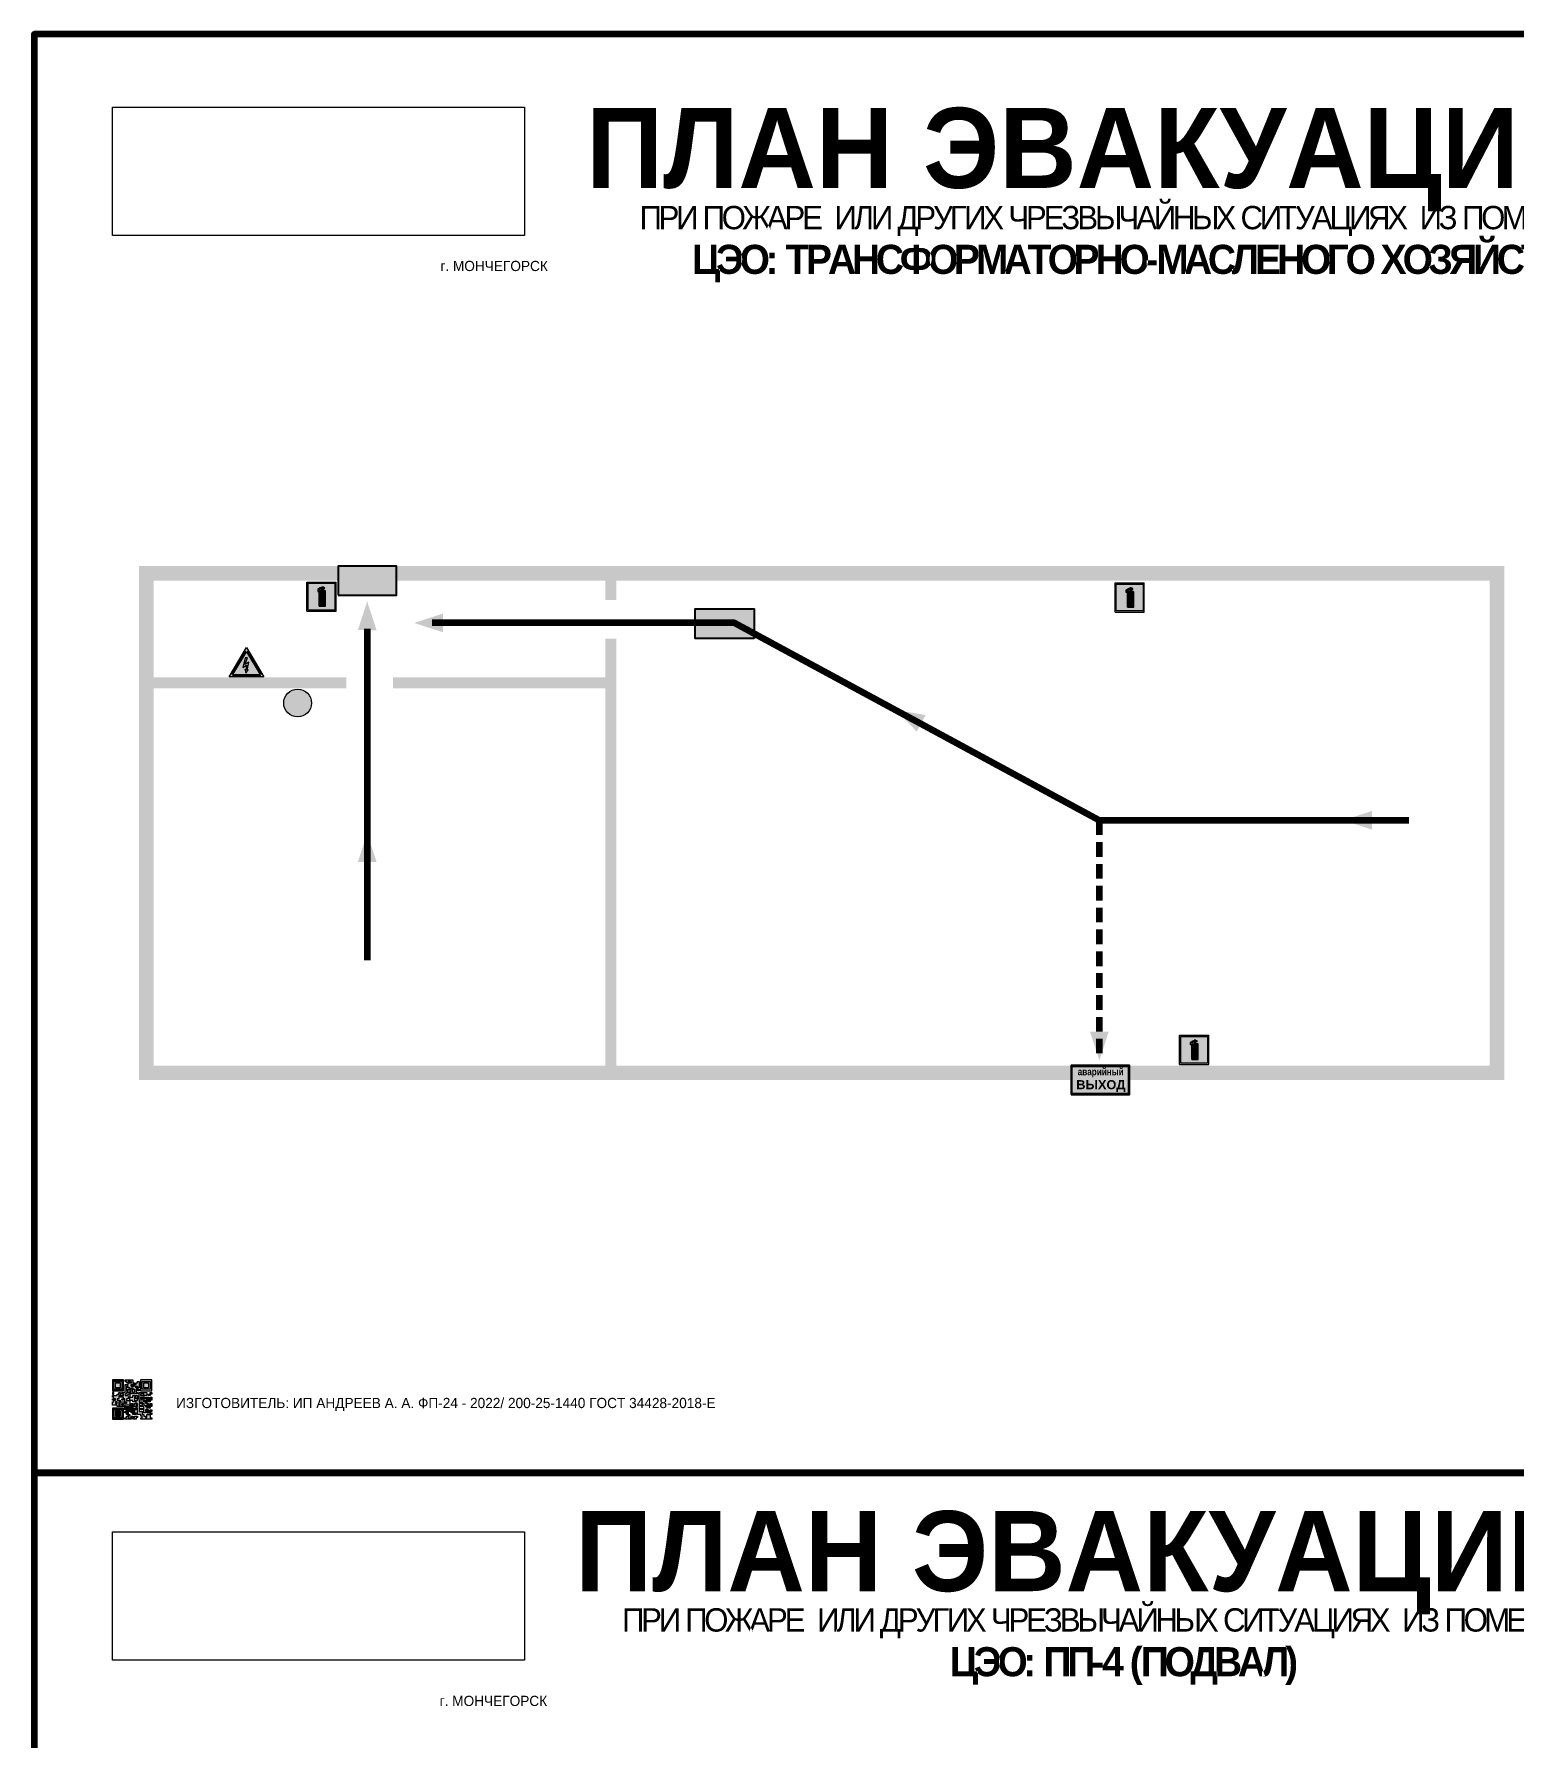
# Model space of a CAD drawing. Header units: millimetres. Extents: x 13114 to 67229, y 22859 to 38520.
# Drawn here: x 17267 to 17673.1, y 25785.5 to 26253.3 of the extents above; entities that cross this region are included whole.
import ezdxf

# ---------------------------------------------------------------- set-up
doc = ezdxf.new("R2010")
doc.units = ezdxf.units.MM
doc.linetypes.add('{ Wide Dash }', pattern=[12, 4, -2, 4, -2])
doc.layers.add('План_Штампы', color=7, linetype='Continuous')
doc.styles.add('обычный', font='arial.ttf')
picture_1 = doc.add_image_def('image1.jpg', size_in_pixel=(337, 105))

# ---------------------------------------------------------------- blocks, each defined once
blk = doc.blocks.new('QR')
at = {"lineweight": 0}
h = blk.add_hatch(color=256, dxfattribs=at)
h.dxf.hatch_style = 1
h.paths.add_polyline_path([(9241.16, 2687.38), (9242.01, 2687.38), (9242.01, 2687.83), (9241.59, 2687.83), (9241.59, 2688.68), (9239.45, 2688.68), (9239.45, 2688.25), (9239.86, 2688.25), (9239.86, 2687.83), (9240.29, 2687.83), (9240.29, 2688.25), (9241.16, 2688.25), (9241.16, 2687.83), (9240.29, 2687.83), (9240.29, 2687.38), (9239.45, 2687.38), (9239.45, 2685.22), (9238.57, 2685.22), (9238.57, 2684.8), (9239.02, 2684.8), (9239.02, 2684.37), (9238.13, 2684.37), (9238.13, 2683.92), (9239.02, 2683.92), (9239.02, 2683.5), (9239.44, 2683.5), (9239.44, 2682.64), (9239.87, 2682.64), (9239.87, 2682.18), (9239.44, 2682.18), (9239.44, 2682.64), (9238.13, 2682.64), (9238.13, 2681.76), (9237.71, 2681.76), (9237.71, 2682.64), (9238.13, 2682.64), (9238.13, 2683.07), (9237.27, 2683.07), (9237.27, 2683.51), (9237.71, 2683.51), (9237.71, 2684.37), (9238.13, 2684.37), (9238.13, 2685.22), (9237.71, 2685.22), (9237.71, 2684.8), (9237.28, 2684.8), (9237.28, 2684.38), (9235.98, 2684.38), (9235.98, 2683.92), (9236.4, 2683.92), (9236.4, 2683.49), (9236.84, 2683.49), (9236.84, 2683.07), (9236.4, 2683.07), (9236.4, 2682.64), (9235.98, 2682.64), (9235.98, 2681.76), (9237.29, 2681.76), (9237.29, 2681.33), (9239.43, 2681.33), (9239.43, 2681.76), (9240.74, 2681.76), (9240.74, 2683.05), (9239.87, 2683.05), (9239.87, 2683.5), (9240.29, 2683.5), (9240.29, 2683.91), (9240.74, 2683.91), (9240.74, 2684.81), (9240.29, 2684.81), (9240.29, 2684.79), (9240.29, 2684.37), (9239.45, 2684.37), (9239.45, 2684.8), (9239.87, 2684.8), (9239.87, 2685.21), (9240.74, 2685.21), (9240.74, 2686.1), (9240.29, 2686.1), (9240.29, 2685.64), (9239.86, 2685.64), (9239.86, 2686.95), (9240.29, 2686.95), (9240.29, 2686.52), (9240.74, 2686.52), (9240.74, 2686.1), (9241.16, 2686.1), (9241.16, 2686.53), (9241.59, 2686.53), (9241.59, 2686.1), (9242.02, 2686.1), (9242.02, 2685.21), (9241.59, 2685.21), (9241.59, 2686.1), (9241.16, 2686.1), (9241.16, 2685.21), (9240.74, 2685.21), (9240.74, 2684.81), (9242.89, 2684.81), (9242.89, 2685.22), (9242.47, 2685.22), (9242.47, 2686.11), (9242.89, 2686.11), (9242.89, 2686.52), (9242.46, 2686.52), (9242.46, 2686.95), (9242.89, 2686.95), (9242.89, 2686.52), (9243.32, 2686.52), (9243.32, 2688.26), (9242.9, 2688.26), (9242.9, 2687.83), (9242.47, 2687.83), (9242.47, 2687.38), (9242.01, 2687.38), (9242.01, 2686.94), (9241.16, 2686.94)])
h.paths.add_polyline_path([(9239.02, 2682.18), (9239.02, 2681.76), (9238.54, 2681.76), (9238.54, 2682.18)], flags=16)
h.paths.add_polyline_path([(9237.27, 2682.65), (9237.27, 2682.19), (9236.83, 2682.19), (9236.83, 2682.65)], flags=16)
h = blk.add_hatch(color=256, dxfattribs=at)
h.dxf.hatch_style = 1
h.paths.add_polyline_path([(9238.15, 2687.83), (9236.83, 2687.83), (9236.83, 2686.52), (9238.15, 2686.52)], flags=0)
h.paths.add_polyline_path([(9239.01, 2685.65), (9239.01, 2688.68), (9235.98, 2688.68), (9235.98, 2685.65)])
h.paths.add_polyline_path([(9236.41, 2686.1), (9236.41, 2688.26), (9238.56, 2688.26), (9238.56, 2686.1)], flags=16)
h.paths.add_polyline_path([(9236.83, 2686.52), (9236.83, 2687.83), (9238.15, 2687.83), (9238.15, 2686.52)], flags=0)
h = blk.add_hatch(color=256, dxfattribs=at)
h.dxf.hatch_style = 1
h.paths.add_polyline_path([(9243.32, 2686.11), (9242.89, 2686.11), (9242.89, 2685.64), (9243.32, 2685.64)])
h.paths.add_polyline_path([(9239.02, 2683.07), (9239.02, 2683.5), (9238.56, 2683.5), (9238.56, 2683.07)])
h.paths.add_polyline_path([(9236.4, 2684.8), (9236.4, 2685.22), (9235.98, 2685.22), (9235.98, 2684.8)])
h.paths.add_polyline_path([(9236.4, 2683.07), (9236.4, 2683.49), (9235.98, 2683.49), (9235.98, 2683.07)])
h = blk.add_hatch(color=256, dxfattribs=at)
h.dxf.hatch_style = 1
h.paths.add_polyline_path([(9238.15, 2686.52), (9238.15, 2687.83), (9236.83, 2687.83), (9236.83, 2686.52)])
h.paths.add_polyline_path([(9245.91, 2686.52), (9245.91, 2687.83), (9244.59, 2687.83), (9244.59, 2686.52)], flags=0)
h.paths.add_polyline_path([(9246.77, 2685.65), (9246.77, 2688.68), (9243.74, 2688.68), (9243.74, 2685.65)])
h.paths.add_polyline_path([(9244.17, 2686.1), (9244.17, 2688.26), (9246.32, 2688.26), (9246.32, 2686.1)], flags=16)
h.paths.add_polyline_path([(9244.59, 2686.52), (9244.59, 2687.83), (9245.91, 2687.83), (9245.91, 2686.52)], flags=0)
h = blk.add_hatch(color=256, dxfattribs=at)
h.dxf.hatch_style = 1
h.paths.add_polyline_path([(9240.75, 2681.76), (9240.75, 2681.35), (9241.17, 2681.35), (9241.17, 2681.76)])
h.paths.add_polyline_path([(9241.6, 2682.18), (9241.17, 2682.18), (9241.17, 2681.76), (9241.6, 2681.76)])
h.paths.add_polyline_path([(9242.47, 2681.34), (9242.47, 2682.19), (9242.02, 2682.19), (9242.02, 2681.76), (9241.6, 2681.76), (9241.6, 2681.34)])
h.paths.add_polyline_path([(9239.87, 2678.3), (9239.44, 2678.3), (9239.44, 2677.89), (9241.17, 2677.89), (9241.17, 2678.3), (9240.28, 2678.3), (9240.28, 2678.73), (9239.87, 2678.73)])
h.paths.add_polyline_path([(9240.75, 2678.73), (9240.75, 2679.19), (9240.28, 2679.19), (9240.28, 2678.73)])
h.paths.add_polyline_path([(9241.6, 2678.73), (9241.17, 2678.73), (9241.17, 2678.3), (9241.6, 2678.3)])
h.paths.add_polyline_path([(9242.02, 2678.3), (9241.6, 2678.3), (9241.6, 2677.89), (9242.48, 2677.89), (9242.48, 2678.31), (9242.9, 2678.31), (9242.9, 2678.73), (9242.02, 2678.73)])
h.paths.add_polyline_path([(9246.36, 2684.37), (9246.36, 2684.79), (9245.93, 2684.79), (9245.93, 2684.37)])
h.paths.add_polyline_path([(9246.78, 2685.2), (9246.36, 2685.2), (9246.36, 2684.79), (9246.78, 2684.79)])
h.paths.add_polyline_path([(9245.91, 2687.83), (9244.59, 2687.83), (9244.59, 2686.52), (9245.91, 2686.52)])
h = blk.add_hatch(color=256, dxfattribs=at)
h.dxf.hatch_style = 1
h.paths.add_polyline_path([(9243.32, 2682.64), (9243.32, 2683.07), (9244.62, 2683.07), (9244.62, 2684.37), (9243.74, 2684.37), (9243.74, 2684.8), (9244.62, 2684.8), (9244.62, 2684.37), (9245.48, 2684.37), (9245.48, 2685.22), (9243.32, 2685.22), (9243.32, 2683.5), (9242.89, 2683.5), (9242.89, 2683.06), (9242.01, 2683.06), (9242.01, 2683.91), (9242.47, 2683.91), (9242.47, 2683.5), (9242.89, 2683.5), (9242.89, 2684.38), (9241.59, 2684.38), (9241.59, 2683.91), (9240.74, 2683.91), (9240.74, 2683.05), (9241.59, 2683.05), (9241.59, 2682.64), (9242.47, 2682.64), (9242.47, 2682.19), (9242.91, 2682.19), (9242.91, 2681.34), (9242.48, 2681.34), (9242.48, 2680.91), (9242.91, 2680.91), (9242.91, 2679.17), (9243.75, 2679.17), (9243.75, 2678.73), (9244.2, 2678.73), (9244.2, 2678.3), (9243.75, 2678.3), (9243.75, 2677.88), (9246.78, 2677.88), (9246.78, 2678.3), (9246.35, 2678.3), (9246.35, 2679.19), (9245.48, 2679.19), (9245.48, 2678.31), (9245.05, 2678.31), (9245.05, 2678.73), (9244.62, 2678.73), (9244.62, 2679.19), (9244.2, 2679.19), (9244.2, 2679.61), (9245.05, 2679.61), (9245.05, 2680.46), (9245.48, 2680.46), (9245.48, 2681.34), (9245.04, 2681.34), (9245.04, 2681.76), (9244.63, 2681.76), (9244.63, 2682.19), (9244.21, 2682.19), (9244.21, 2681.76), (9243.32, 2681.76), (9243.32, 2682.19), (9244.21, 2682.19), (9244.21, 2682.64)])
h.paths.add_polyline_path([(9243.75, 2683.49), (9243.75, 2683.92), (9244.21, 2683.92), (9244.21, 2683.49)], flags=16)
h.paths.add_polyline_path([(9243.32, 2681.34), (9244.63, 2681.34), (9244.63, 2680.04), (9243.32, 2680.04)], flags=16)
h.paths.add_polyline_path([(9243.76, 2680.89), (9244.18, 2680.89), (9244.18, 2680.48), (9243.76, 2680.48)], flags=0)
h = blk.add_hatch(color=256, dxfattribs=at)
h.dxf.hatch_style = 1
h.paths.add_polyline_path([(9235.98, 2680.9), (9235.98, 2677.86), (9239.02, 2677.86), (9239.02, 2680.9)])
h.paths.add_polyline_path([(9238.57, 2680.48), (9238.57, 2678.32), (9236.41, 2678.32), (9236.41, 2680.48)], flags=16)
h.paths.add_polyline_path([(9238.15, 2680.05), (9238.15, 2678.74), (9236.83, 2678.74), (9236.83, 2680.05)], flags=0)
h = blk.add_hatch(color=256, dxfattribs=at)
h.dxf.hatch_style = 1
h.paths.add_polyline_path([(9242.02, 2680.46), (9242.48, 2680.46), (9242.48, 2680.91), (9241.58, 2680.91), (9241.58, 2681.35), (9241.17, 2681.35), (9241.17, 2680.91), (9240.75, 2680.91), (9240.75, 2681.33), (9239.43, 2681.33), (9239.43, 2680.46), (9239.86, 2680.46), (9239.86, 2680.92), (9240.3, 2680.92), (9240.3, 2680.46), (9239.86, 2680.46), (9239.86, 2680.04), (9239.44, 2680.04), (9239.44, 2679.62), (9239.86, 2679.62), (9239.86, 2679.19), (9240.29, 2679.19), (9240.29, 2680.03), (9241.18, 2680.03), (9241.18, 2680.47), (9241.6, 2680.47), (9241.6, 2680.03), (9241.18, 2680.03), (9241.18, 2679.61), (9241.6, 2679.61), (9241.6, 2679.19), (9242.47, 2679.19), (9242.47, 2679.6), (9242.02, 2679.6)])
h = blk.add_hatch(color=256, dxfattribs=at)
h.dxf.hatch_style = 1
h.paths.add_polyline_path([(9244.18, 2680.48), (9244.18, 2680.89), (9243.76, 2680.89), (9243.76, 2680.48)])
h = blk.add_hatch(color=256, dxfattribs=at)
h.dxf.hatch_style = 1
h.paths.add_polyline_path([(9246.36, 2683.07), (9246.78, 2683.07), (9246.78, 2683.92), (9246.36, 2683.92), (9246.36, 2683.49), (9245.92, 2683.49), (9245.92, 2683.92), (9245.06, 2683.92), (9245.06, 2683.49), (9245.48, 2683.49), (9245.48, 2683.07), (9244.62, 2683.07), (9244.62, 2682.65), (9245.05, 2682.65), (9245.05, 2682.18), (9245.48, 2682.18), (9245.48, 2682.65), (9246.36, 2682.65)])
h.paths.add_polyline_path([(9246.78, 2682.18), (9246.36, 2682.18), (9246.36, 2681.75), (9245.92, 2681.75), (9245.92, 2682.18), (9245.48, 2682.18), (9245.48, 2681.34), (9245.48, 2681.34), (9245.94, 2681.34), (9245.94, 2680.91), (9246.36, 2680.91), (9246.36, 2681.34), (9246.78, 2681.34)])
h = blk.add_hatch(color=256, dxfattribs=at)
h.dxf.hatch_style = 1
h.paths.add_polyline_path([(9245.93, 2680.04), (9245.93, 2680.46), (9245.48, 2680.46), (9245.48, 2679.62), (9246.35, 2679.62), (9246.35, 2680.04)])
h.paths.add_polyline_path([(9246.78, 2680.04), (9246.78, 2680.46), (9246.35, 2680.46), (9246.35, 2680.04)])
h.paths.add_polyline_path([(9246.78, 2679.18), (9246.78, 2679.62), (9246.35, 2679.62), (9246.35, 2679.18)])
h = blk.add_hatch(color=256, dxfattribs=at)
h.dxf.hatch_style = 1
h.paths.add_polyline_path([(9238.15, 2680.05), (9236.83, 2680.05), (9236.83, 2678.74), (9238.15, 2678.74)])
for points in [[(9237.71, 2685.22), (9238.13, 2685.22), (9238.13, 2684.37), (9237.71, 2684.37), (9237.71, 2683.51), (9237.27, 2683.51), (9237.27, 2683.07), (9238.13, 2683.07), (9238.13, 2682.64), (9237.71, 2682.64), (9237.71, 2681.76), (9238.13, 2681.76), (9238.13, 2682.64), (9239.44, 2682.64), (9239.44, 2683.5), (9239.02, 2683.5), (9239.02, 2683.07), (9238.56, 2683.07), (9238.56, 2683.5), (9239.02, 2683.5), (9239.02, 2683.92), (9238.13, 2683.92), (9238.13, 2684.37), (9239.02, 2684.37), (9239.02, 2684.8), (9238.57, 2684.8), (9238.57, 2685.22), (9239.45, 2685.22), (9239.45, 2687.38), (9240.29, 2687.38), (9240.29, 2687.83), (9239.86, 2687.83), (9239.86, 2688.25), (9239.45, 2688.25), (9239.45, 2688.68), (9241.59, 2688.68), (9241.59, 2687.83), (9242.01, 2687.83), (9242.01, 2687.38), (9242.47, 2687.38), (9242.47, 2687.83), (9242.9, 2687.83), (9242.9, 2688.26), (9243.32, 2688.26), (9243.32, 2686.52), (9242.89, 2686.52), (9242.89, 2686.11), (9243.32, 2686.11), (9243.32, 2685.64), (9242.89, 2685.64), (9242.89, 2686.11), (9242.47, 2686.11), (9242.47, 2685.22), (9242.89, 2685.22), (9242.89, 2684.81), (9240.74, 2684.81), (9240.74, 2683.91), (9241.59, 2683.91), (9241.59, 2684.38), (9242.89, 2684.38), (9242.89, 2683.5), (9242.47, 2683.5), (9242.47, 2683.91), (9242.01, 2683.91), (9242.01, 2683.06), (9242.89, 2683.06), (9242.89, 2683.5), (9243.32, 2683.5), (9243.32, 2685.22), (9245.48, 2685.22), (9245.48, 2684.37), (9244.62, 2684.37), (9244.62, 2683.07), (9245.48, 2683.07), (9245.48, 2683.49), (9245.06, 2683.49), (9245.06, 2683.92), (9245.92, 2683.92), (9245.92, 2683.49), (9246.36, 2683.49), (9246.36, 2683.92), (9246.78, 2683.92), (9246.78, 2683.07), (9246.36, 2683.07), (9246.36, 2682.65), (9245.48, 2682.65), (9245.48, 2682.18), (9245.92, 2682.18), (9245.92, 2681.75), (9246.36, 2681.75), (9246.36, 2682.18), (9246.78, 2682.18), (9246.78, 2681.34), (9246.36, 2681.34), (9246.36, 2680.91), (9245.94, 2680.91), (9245.94, 2681.34), (9245.48, 2681.34), (9245.48, 2680.46), (9245.93, 2680.46), (9245.93, 2680.04), (9246.35, 2680.04), (9246.35, 2680.46), (9246.78, 2680.46), (9246.78, 2680.04), (9246.78, 2680.04), (9246.35, 2680.04), (9246.35, 2679.62), (9246.78, 2679.62), (9246.78, 2679.18), (9246.35, 2679.18), (9246.35, 2678.3), (9246.78, 2678.3), (9246.78, 2677.88), (9243.75, 2677.88), (9243.75, 2678.3), (9244.2, 2678.3), (9244.2, 2678.73), (9243.75, 2678.73), (9243.75, 2679.17), (9242.91, 2679.17), (9242.91, 2680.91), (9242.48, 2680.91), (9242.48, 2680.46), (9242.02, 2680.46), (9242.02, 2679.6), (9242.47, 2679.6), (9242.47, 2679.19), (9241.6, 2679.19), (9241.6, 2679.61), (9241.18, 2679.61), (9241.18, 2680.03), (9240.29, 2680.03), (9240.29, 2679.19), (9240.75, 2679.19), (9240.75, 2678.73), (9240.28, 2678.73), (9240.28, 2678.3), (9241.17, 2678.3), (9241.17, 2678.73), (9241.6, 2678.73), (9241.6, 2678.3), (9242.02, 2678.3), (9242.02, 2678.73), (9242.9, 2678.73), (9242.9, 2678.31), (9242.48, 2678.31), (9242.48, 2677.89), (9241.6, 2677.89), (9241.6, 2678.3), (9241.17, 2678.3), (9241.17, 2677.89), (9239.44, 2677.89), (9239.44, 2678.3), (9239.87, 2678.3), (9239.87, 2678.73), (9240.28, 2678.73), (9240.28, 2679.19), (9240.29, 2679.19), (9239.86, 2679.19), (9239.86, 2679.62), (9239.44, 2679.62), (9239.44, 2680.04), (9239.86, 2680.04), (9239.86, 2680.46), (9239.43, 2680.46), (9239.43, 2681.33), (9237.29, 2681.33), (9237.29, 2681.76), (9235.98, 2681.76), (9235.98, 2682.64), (9236.4, 2682.64), (9236.4, 2683.07), (9235.98, 2683.07), (9235.98, 2683.49), (9236.4, 2683.49), (9236.4, 2683.92), (9235.98, 2683.92), (9235.98, 2684.38), (9237.28, 2684.38), (9237.28, 2684.8), (9237.71, 2684.8), (9237.71, 2685.22), (9237.92, 2685.22)], [(9240.74, 2685.21), (9239.87, 2685.21), (9239.87, 2684.8), (9239.45, 2684.8), (9239.45, 2684.37), (9240.29, 2684.37), (9240.29, 2684.79), (9240.29, 2684.81), (9240.74, 2684.81), (9240.74, 2685.21), (9239.87, 2685.21)], [(9240.74, 2686.1), (9240.74, 2686.52), (9240.29, 2686.52), (9240.29, 2686.95), (9239.86, 2686.95), (9239.86, 2685.64), (9240.29, 2685.64), (9240.29, 2686.1), (9240.74, 2686.1), (9240.74, 2686.52)], [(9240.74, 2683.05), (9240.74, 2681.76), (9239.43, 2681.76), (9239.43, 2681.33), (9240.75, 2681.33), (9240.75, 2681.35), (9240.75, 2680.91), (9241.17, 2680.91), (9241.17, 2681.35), (9241.58, 2681.35), (9241.58, 2680.91), (9242.48, 2680.91), (9242.48, 2681.34), (9242.91, 2681.34), (9242.91, 2682.19), (9242.47, 2682.19), (9242.47, 2682.64), (9241.59, 2682.64), (9241.59, 2683.05), (9240.74, 2683.05)], [(9239.86, 2680.46), (9239.86, 2680.92), (9240.3, 2680.92), (9240.3, 2680.46), (9239.86, 2680.46)], [(9240.74, 2683.91), (9240.29, 2683.91), (9240.29, 2683.5), (9239.87, 2683.5), (9239.87, 2683.05), (9240.74, 2683.05), (9240.74, 2683.91)], [(9241.6, 2681.76), (9242.02, 2681.76), (9242.02, 2682.19), (9242.47, 2682.19), (9242.47, 2681.34), (9241.6, 2681.34), (9241.6, 2681.76)], [(9244.62, 2683.07), (9243.32, 2683.07), (9243.32, 2682.64), (9244.21, 2682.64), (9244.21, 2682.19), (9243.32, 2682.19), (9243.32, 2681.76), (9244.21, 2681.76), (9244.21, 2682.19), (9244.63, 2682.19), (9244.63, 2681.76), (9245.04, 2681.76), (9245.04, 2681.34), (9245.48, 2681.34)], [(9244.62, 2684.37), (9244.62, 2684.8), (9243.74, 2684.8), (9243.74, 2684.37), (9244.62, 2684.37)], [(9245.48, 2680.46), (9245.05, 2680.46), (9245.05, 2679.61), (9244.2, 2679.61), (9244.2, 2679.19), (9244.62, 2679.19), (9244.62, 2678.73), (9245.05, 2678.73), (9245.05, 2678.31), (9245.48, 2678.31), (9245.48, 2679.19), (9246.35, 2679.19), (9246.35, 2679.07)], [(9245.48, 2682.18), (9245.05, 2682.18), (9245.05, 2682.65), (9244.62, 2682.65), (9244.62, 2683.07)], [(9245.48, 2682.18), (9245.48, 2681.34)], [(9246.35, 2679.62), (9245.48, 2679.62), (9245.48, 2680.46)], [(9245.48, 2680.46), (9245.48, 2679.62), (9246.35, 2679.62), (9246.35, 2680.04), (9245.93, 2680.04), (9245.93, 2680.46), (9245.48, 2680.46), (9245.48, 2679.62)], [(9246.35, 2679.62), (9246.35, 2679.18)]]:
    blk.add_lwpolyline(points, dxfattribs=at)
for points in [[(9235.98, 2685.65), (9239.01, 2685.65), (9239.01, 2688.68), (9235.98, 2688.68)], [(9235.98, 2684.8), (9236.4, 2684.8), (9236.4, 2685.22), (9235.98, 2685.22)], [(9236.41, 2688.26), (9238.56, 2688.26), (9238.56, 2686.1), (9236.41, 2686.1)], [(9236.83, 2687.83), (9238.15, 2687.83), (9238.15, 2686.52), (9236.83, 2686.52)], [(9240.29, 2687.83), (9241.16, 2687.83), (9241.16, 2688.25), (9240.29, 2688.25)], [(9240.29, 2688.25), (9241.16, 2688.25), (9241.16, 2687.83), (9240.29, 2687.83)], [(9241.16, 2686.1), (9240.74, 2686.1), (9240.74, 2685.21), (9241.16, 2685.21)], [(9242.01, 2687.38), (9241.16, 2687.38), (9241.16, 2686.94), (9242.01, 2686.94)], [(9241.16, 2687.38), (9242.01, 2687.38), (9242.01, 2686.94), (9241.16, 2686.94)], [(9241.16, 2686.53), (9241.59, 2686.53), (9241.59, 2686.1), (9241.16, 2686.1)], [(9241.59, 2686.1), (9242.02, 2686.1), (9242.02, 2685.21), (9241.59, 2685.21)], [(9242.89, 2686.52), (9242.46, 2686.52), (9242.46, 2686.95), (9242.89, 2686.95)], [(9243.74, 2685.65), (9246.77, 2685.65), (9246.77, 2688.68), (9243.74, 2688.68)], [(9244.17, 2688.26), (9246.32, 2688.26), (9246.32, 2686.1), (9244.17, 2686.1)], [(9244.59, 2687.83), (9245.91, 2687.83), (9245.91, 2686.52), (9244.59, 2686.52)], [(9246.36, 2685.2), (9246.78, 2685.2), (9246.78, 2684.79), (9246.36, 2684.79)], [(9235.98, 2677.86), (9239.02, 2677.86), (9239.02, 2680.9), (9235.98, 2680.9)], [(9236.4, 2683.07), (9236.84, 2683.07), (9236.84, 2683.49), (9236.4, 2683.49)], [(9236.41, 2680.48), (9238.57, 2680.48), (9238.57, 2678.32), (9236.41, 2678.32)], [(9236.83, 2682.19), (9237.27, 2682.19), (9237.27, 2682.65), (9236.83, 2682.65)], [(9238.54, 2682.18), (9239.02, 2682.18), (9239.02, 2681.76), (9238.54, 2681.76)], [(9239.44, 2682.64), (9239.87, 2682.64), (9239.87, 2682.18), (9239.44, 2682.18)], [(9240.75, 2681.76), (9241.17, 2681.76), (9241.17, 2681.35), (9240.75, 2681.35)], [(9241.17, 2682.18), (9241.6, 2682.18), (9241.6, 2681.76), (9241.17, 2681.76)], [(9241.18, 2680.03), (9241.6, 2680.03), (9241.6, 2680.47), (9241.18, 2680.47)], [(9243.32, 2680.04), (9244.63, 2680.04), (9244.63, 2681.34), (9243.32, 2681.34)], [(9243.75, 2683.92), (9244.21, 2683.92), (9244.21, 2683.49), (9243.75, 2683.49)], [(9243.76, 2680.89), (9244.18, 2680.89), (9244.18, 2680.48), (9243.76, 2680.48)], [(9245.93, 2684.79), (9246.36, 2684.79), (9246.36, 2684.37), (9245.93, 2684.37)], [(9236.83, 2680.05), (9238.15, 2680.05), (9238.15, 2678.74), (9236.83, 2678.74)]]:
    blk.add_lwpolyline(points, close=True, dxfattribs=at)
blk = doc.blocks.new('A$C7B4425F7')
at = {"true_color": 0xffffff}
blk.add_hatch(color=7, dxfattribs=at).paths.add_polyline_path([(0, 0), (-16, 0), (-16, -8), (0, -8)])
h = blk.add_hatch(color=126)
h.paths.add_polyline_path([(-0.2, -0.2), (-15.8, -0.2), (-15.8, -7.8), (-0.2, -7.8)])
h.paths.add_polyline_path([(-11.76, -2.03), (-11.76, -3.66), (-11.17, -3.66, -0.568275), (-11.17, -6.18), (-12.58, -6.18), (-12.58, -2.03)], flags=16)
h.paths.add_polyline_path([(-13.33, -4.12, -0.495768), (-13.59, -6.18), (-15.03, -6.18), (-15.03, -2.03), (-13.59, -2.03, -0.487973)], flags=16)
h.paths.add_polyline_path([(-10.25, -2.03), (-9.48, -2.03), (-9.48, -6.18), (-10.25, -6.18)], flags=16)
h.paths.add_polyline_path([(-13.84, -3.69), (-14.24, -3.69), (-14.24, -3.03), (-13.9, -3.03, -0.692621)], flags=0)
h.paths.add_polyline_path([(-9.15, -2.03), (-8.4, -2.03), (-8.04, -3.07), (-7.68, -2.03), (-6.93, -2.03), (-7.64, -4.1), (-6.93, -6.18), (-7.68, -6.18), (-8.04, -5.14), (-8.4, -6.18), (-9.15, -6.18), (-8.44, -4.1)], flags=16)
h.paths.add_polyline_path([(-11.76, -4.46), (-11.42, -4.46, -0.692621), (-11.36, -5.12), (-11.76, -5.12)], flags=0)
h.paths.add_polyline_path([(-13.9, -5.2), (-14.24, -5.2), (-14.24, -4.55), (-13.84, -4.55, -0.708038)], flags=0)
edge = h.paths.add_edge_path(flags=16)
edge.add_ellipse((-5.51, -4.08), major_axis=(0, 2.05), ratio=0.586184, start_angle=0, end_angle=360)
edge = h.paths.add_edge_path(flags=0)
edge.add_ellipse((-5.51, -4.08), major_axis=(0, 1.14), ratio=0.454828, start_angle=0, end_angle=360)
h.paths.add_polyline_path([(-4.13, -4.96, 0.377264), (-3.48, -4.52, 0.0555), (-3.16, -2.03), (-1.66, -2.03), (-1.66, -4.96), (-0.96, -4.96), (-0.96, -7.01), (-1.75, -7.01), (-1.75, -6.18), (-3.3, -6.18), (-3.3, -7.02), (-4.13, -7.02)], flags=16)
h.paths.add_polyline_path([(-2.73, -2.91), (-2.28, -2.91), (-2.28, -4.96), (-3.05, -4.96, 0.079136)], flags=0)
at = {"color": 126}
blk.add_lwpolyline([(-16, -8), (0, -8), (0, 0), (-16, 0)], close=True, dxfattribs=at)
blk = doc.blocks.new('A$C32E8229D')
at = {"true_color": 0xffffff}
blk.add_hatch(color=7, dxfattribs=at).paths.add_polyline_path([(0, 0), (0, -8), (16, -8), (16, 0)])
h = blk.add_hatch(color=126)
h.paths.add_polyline_path([(0.2, -0.2), (15.8, -0.2), (15.8, -7.8), (0.2, -7.8)])
h.paths.add_polyline_path([(13.49, -2.05), (12.08, -2.05), (11.37, -2.63, 0.162397), (11.29, -2.84), (11.29, -3.63), (10.35, -3.63), (10.35, -4.05), (11.68, -4.05), (11.68, -3.48), (12.26, -4.28), (11.29, -5.1), (11.29, -6.78), (11.85, -6.78), (11.85, -5.44), (12.8, -4.64), (12.8, -5.94), (14.46, -5.94), (14.46, -5.39), (13.45, -5.39), (13.45, -3.97), (12.46, -2.59), (13.15, -2.59), (13.69, -3.34), (14.18, -3)], flags=16)
h.paths.add_polyline_path([(10.74, -1.82, 1), (11.8, -1.82, 1)], flags=16)
h.paths.add_polyline_path([(9.39, -3.59), (5.99, -3.59), (6.56, -3.03), (5.91, -3.03), (5.1, -3.83), (5.91, -4.64), (6.56, -4.64), (5.99, -4.09), (9.39, -4.09)], flags=16)
h.paths.add_polyline_path([(4.29, -1.08), (1.72, -1.08), (1.72, -6.6), (4.29, -6.6)], flags=16)
at = {"color": 126}
blk.add_lwpolyline([(16, -8), (0, -8), (0, 0), (16, 0)], close=True, dxfattribs=at)
blk = doc.blocks.new('A$C41C009D9')
at = {"true_color": 0xffffff}
blk.add_hatch(color=7, dxfattribs=at).paths.add_polyline_path([(0, 8), (-16, 8), (-16, 0), (0, 0)])
h = blk.add_hatch(color=126)
h.dxf.hatch_style = 1
h.paths.add_polyline_path([(-15.8, 7.8), (-15.8, 0.2), (-0.2, 0.2), (-0.2, 7.8)])
at = {"color": 126}
for points in [[(-16, 0), (0, 0), (0, 8), (-16, 8)], [(-16, 0), (0, 0), (0, 8), (-16, 8)], [(-15.8, 7.8), (-0.2, 7.8), (-0.2, 0.2), (-15.8, 0.2)]]:
    blk.add_lwpolyline(points, close=True, dxfattribs=at)
at = {"color": 7, "true_color": 0xffffff, "insert": (-15.8, 7.3), "char_height": 2.5, "width": 15.5999, "attachment_point": 1, "style": 'обычный'}
blk.add_mtext('\\pi1.6133;{\\fArial|b1|i0|c204|p34;\\H0.8x;\\W0.8;аварийный\\H1.25x;\\W1;\\P\\pi1.2327;ВЫХОД}', dxfattribs=at)
blk = doc.blocks.new('A$C3AD82952')
at = {"true_color": 0xf5f5ff}
h = blk.add_hatch(color=7, dxfattribs=at)
h.dxf.hatch_style = 1
h.paths.add_polyline_path([(8.21, 8.73, 0.414214), (7.89, 9.05), (7.22, 9.05), (7.22, 9.92), (7.59, 9.92, 1), (7.57, 10.36), (7.22, 10.36), (7.22, 10.6), (6.43, 10.6), (6.43, 10.36), (6.01, 10.36), (4.74, 9.59), (4.74, 8.69), (4.98, 8.73), (4.98, 9.26), (6.12, 9.91), (6.43, 9.91), (6.43, 9.05), (5.76, 9.05, 0.414214), (5.44, 8.73), (5.44, 2.2), (8.21, 2.2)], flags=0)
h.paths.add_polyline_path([(12.8, 12.8), (0, 12.8), (0, 0), (12.8, 0)])
h.paths.add_polyline_path([(0.51, 12.29), (12.29, 12.29), (12.29, 0.51), (0.51, 0.51)], flags=16)
h.paths.add_polyline_path([(4.74, 9.59), (6.01, 10.36), (6.43, 10.36), (6.43, 10.6), (7.22, 10.6), (7.22, 10.36), (7.59, 10.36, -0.94586), (7.59, 9.92), (7.22, 9.92), (7.22, 9.05), (7.89, 9.05, -0.414214), (8.21, 8.73), (8.21, 2.2), (5.44, 2.2), (5.44, 8.73, -0.414214), (5.76, 9.05), (6.43, 9.05), (6.43, 9.91), (6.12, 9.91), (4.98, 9.26), (4.98, 8.73), (4.74, 8.69)], flags=0)
h = blk.add_hatch(color=242)
h.dxf.hatch_style = 1
h.paths.add_polyline_path([(12.29, 12.29), (0.51, 12.29), (0.51, 0.51), (12.29, 0.51)])
h.paths.add_polyline_path([(4.74, 8.69), (4.74, 9.59), (6.01, 10.36), (6.43, 10.36), (6.43, 10.6), (7.22, 10.6), (7.22, 10.36), (7.59, 10.36, -0.94586), (7.59, 9.92), (7.22, 9.92), (7.22, 9.05), (7.89, 9.05, -0.414214), (8.21, 8.73), (8.21, 2.2), (5.44, 2.2), (5.44, 8.73, -0.414214), (5.76, 9.05), (6.43, 9.05), (6.43, 9.91), (6.12, 9.91), (4.98, 9.26), (4.98, 8.73)], flags=16)
h = blk.add_hatch(color=7, dxfattribs=at)
h.dxf.hatch_style = 1
h.paths.add_polyline_path([(8.21, 8.73, 0.414214), (7.89, 9.05), (7.22, 9.05), (7.22, 9.92), (7.59, 9.92, 1), (7.57, 10.36), (7.22, 10.36), (7.22, 10.6), (6.43, 10.6), (6.43, 10.36), (6.01, 10.36), (4.74, 9.59), (4.74, 8.69), (4.98, 8.73), (4.98, 9.26), (6.12, 9.91), (6.43, 9.91), (6.43, 9.05), (5.76, 9.05, 0.414214), (5.44, 8.73), (5.44, 2.2), (8.21, 2.2)])
at = {"color": 242, "lineweight": 5}
for p, q in [((0, 0), (0, 12.8)), ((0, 12.8), (12.8, 12.8)), ((6.01, 10.36), (4.74, 9.59)), ((4.74, 9.59), (4.74, 8.69)), ((4.74, 8.69), (4.98, 8.73)), ((4.98, 9.26), (6.12, 9.91)), ((4.98, 8.73), (4.98, 9.26)), ((5.44, 2.2), (5.44, 8.73)), ((5.76, 9.05), (6.43, 9.05)), ((6.01, 10.36), (6.43, 10.36)), ((6.12, 9.91), (6.43, 9.91)), ((7.22, 10.6), (6.43, 10.6)), ((6.43, 10.6), (6.43, 10.36)), ((6.43, 9.91), (6.43, 9.05)), ((7.22, 10.36), (7.22, 10.6)), ((7.59, 10.36), (7.22, 10.36)), ((7.22, 9.05), (7.22, 9.92)), ((7.59, 9.92), (7.22, 9.92)), ((7.89, 9.05), (7.22, 9.05)), ((8.21, 2.2), (8.21, 8.73)), ((12.8, 0), (12.8, 12.8)), ((0, 0), (12.8, 0)), ((5.44, 2.2), (8.21, 2.2))]:
    blk.add_line(p, q, dxfattribs=at)
blk.add_lwpolyline([(0.51, 12.29), (12.29, 12.29), (12.29, 0.51), (0.51, 0.51)], close=True, dxfattribs=at)
for centre, radius, start, end in [((5.76, 8.73), 0.32, 90, 180), ((7.58, 10.14), 0.223, 273.18746, 86.81254), ((7.89, 8.73), 0.32, 0, 90)]:
    blk.add_arc(centre, radius, start, end, dxfattribs=at)
blk = doc.blocks.new('A$C7B8C2D5B')
at = {"lineweight": 0}
h = blk.add_hatch(color=5, dxfattribs=at)
h.dxf.hatch_style = 1
h.paths.add_polyline_path([(1.4, -3.02, 1), (-2.11, -3.02, 1)])
at = {"color": 5, "lineweight": 0}
blk.add_circle((-0.36, -3.02), 1.75, dxfattribs=at)
blk = doc.blocks.new('A$C3E6D3DDE')
at = {"lineweight": 5}
h = blk.add_hatch(color=40, dxfattribs=at)
h.paths.add_polyline_path([(24.1, 1.45), (16.46, -11.35), (31.74, -11.35)])
h.paths.add_polyline_path([(24.09, -0.46), (30.03, -10.41), (18.14, -10.41)], flags=16)
h.paths.add_polyline_path([(24.54, -3.08), (23.41, -6.02), (25.13, -5.01), (24.33, -8.5), (24.82, -8.27), (23.79, -9.86), (23.4, -8.04), (23.8, -8.43), (24.04, -6.29), (22.39, -7.25), (23.44, -3.08)], flags=0)
h = blk.add_hatch(color=256, dxfattribs=at)
h.paths.add_polyline_path([(24.37, 0.03, 0.567511), (23.82, 0.03), (17.59, -10.4, 0.582454), (17.86, -10.88), (30.32, -10.88, 0.582149), (30.6, -10.4)])
h.paths.add_polyline_path([(24.09, -0.46), (18.14, -10.41), (30.03, -10.41)], flags=16)
h.paths.add_polyline_path([(24.54, -3.08), (23.41, -6.02), (25.13, -5.01), (24.33, -8.5), (24.82, -8.27), (23.79, -9.86), (23.4, -8.04), (23.8, -8.43), (24.04, -6.29), (22.39, -7.25), (23.44, -3.08)], flags=0)
h = blk.add_hatch(color=40, dxfattribs=at)
h.paths.add_polyline_path([(24.09, -0.46), (18.14, -10.41), (30.03, -10.41)])
h.paths.add_polyline_path([(24.82, -8.27), (23.79, -9.86), (23.4, -8.04), (23.8, -8.43), (24.04, -6.29), (22.39, -7.25), (23.44, -3.08), (24.54, -3.08), (23.41, -6.02), (25.13, -5.01), (24.33, -8.5)], flags=16)
at = {"color": 40, "lineweight": 5}
for p, q in [((16.46, -11.35), (24.1, 1.45)), ((24.1, 1.45), (31.74, -11.35))]:
    blk.add_line(p, q, dxfattribs=at)
at = {"lineweight": 5}
for p, q in [((17.59, -10.4), (23.82, 0.03)), ((24.37, 0.03), (30.6, -10.4)), ((18.14, -10.41), (24.09, -0.46)), ((23.44, -3.08), (22.39, -7.25)), ((22.39, -7.25), (24.04, -6.29)), ((23.41, -6.02), (24.54, -3.08)), ((25.13, -5.01), (23.41, -6.02)), ((24.54, -3.08), (23.44, -3.08)), ((24.04, -6.29), (23.8, -8.43)), ((24.09, -0.46), (30.03, -10.41)), ((24.33, -8.5), (25.13, -5.01)), ((17.86, -10.88), (30.32, -10.88)), ((18.14, -10.41), (30.03, -10.41)), ((23.8, -8.43), (23.4, -8.04)), ((23.4, -8.04), (23.79, -9.86)), ((23.79, -9.86), (24.82, -8.27)), ((24.82, -8.27), (24.33, -8.5))]:
    blk.add_line(p, q, dxfattribs=at)
at = {"color": 50, "lineweight": 5}
blk.add_line((31.74, -11.35), (16.46, -11.35), dxfattribs=at)

msp = doc.modelspace()

# ---------------------------------------------------------------- linework, layer by layer
at = {"color": 6, "lineweight": 100}
for points in [[(17266.97, 25858.3), (17866.97, 25858.3), (17866.97, 26253.3), (17266.97, 26253.3)], [(17266.97, 25463.3), (17866.97, 25463.3), (17866.97, 25858.3), (17266.97, 25858.3)]]:
    msp.add_lwpolyline(points, close=True, dxfattribs=at)
at = {"lineweight": 100}
for points, const_width in [([(17351.62, 26105.26), (17297.78, 26105.26), (17297.78, 25968.12), (17554.83, 25968.12)], 4), ([(17567.67, 25968.12), (17668.51, 25968.12), (17668.51, 26105.26), (17365.06, 26105.26)], 4), ([(17425.27, 26105.26), (17425.27, 26097.9)], 3), ([(17425.27, 26087.34), (17425.27, 25969.15)], 3), ([(17352.71, 26075.17), (17298.95, 26075.17)], 3), ([(17425.27, 26075.17), (17365.44, 26075.17)], 3)]:
    msp.add_lwpolyline(points, dxfattribs=dict(at, const_width=const_width))
at = {"color": 126, "lineweight": 100, "true_color": 0x008754}
for points in [[(17376.22, 26091.8), (17459.04, 26091.8), (17559.29, 26037.46), (17644.24, 26037.46)], [(17358.41, 26090.03), (17358.41, 25999.03)]]:
    msp.add_lwpolyline(points, dxfattribs=at)
at = {"color": 126, "linetype": '{ Wide Dash }', "lineweight": 100, "true_color": 0x008754}
msp.add_lwpolyline([(17559.29, 26037.46), (17559.29, 25973.51)], dxfattribs=at)
at = {"layer": 'План_Штампы', "color": 126, "true_color": 0x008754}
for points in [[(17360.98, 26089.65), (17355.85, 26089.66), (17358.39, 26097.54)], [(17379.17, 26094.22), (17379.16, 26089.09), (17371.28, 26091.63)], [(17511.66, 26066.35), (17509.24, 26061.82), (17503.48, 26067.77)], [(17634.21, 26040.04), (17634.19, 26034.9), (17626.32, 26037.45)], [(17360.98, 26025.99), (17355.85, 26026), (17358.39, 26033.88)], [(17556.77, 25979.44), (17561.91, 25979.42), (17559.36, 25971.54)]]:
    msp.add_solid(points, dxfattribs=at)

# ---------------------------------------------------------------- block references
for name, p, xscale, yscale, zscale in [('A$C3AD82952', (17341.86, 26094.85), 0.625, 0.625, 0.625), ('A$C3AD82952', (17563.66, 26094.62), 0.625, 0.625, 0.625), ('A$C3E6D3DDE', (17310.23, 26083.98), 0.625, 0.625, 0.625), ('A$C7B8C2D5B', (17340.08, 26076.22), 2.177419353276491, 2.177419353276491, 2.177419353276491), ('A$C3AD82952', (17581.35, 25970.46), 0.625, 0.625, 0.625)]:
    msp.add_blockref(name, p, dxfattribs=dict(xscale=xscale, yscale=yscale, zscale=zscale))
msp.add_blockref('A$C41C009D9', (17567.59, 25962.16))
at = {"color": 22, "lineweight": 100, "true_color": 0xbb1e10}
msp.add_blockref('QR', (8052.48, 23195.16), dxfattribs=at)
at = {"layer": 'План_Штампы'}
msp.add_blockref('A$C7B4425F7', (17366.42, 26107.26), dxfattribs=at)
at = {"layer": 'План_Штампы', "color": 126, "true_color": 0x008754, "xscale": 1.012510887696, "yscale": 1.012510887696, "zscale": 1.012510887696, "rotation": 359.9978653237144}
msp.add_blockref('A$C32E8229D', (17448.43, 26095.51), dxfattribs=at)

# ---------------------------------------------------------------- texts
at = {"lineweight": 0, "style": 'обычный'}
for s, insert, char_height, width, attachment_point in [('{\\fProxima Nova Rg|b1|i0|c204|p2;ПЛАН ЭВАКУАЦИИ}', (17418.5, 26233.05), 22, 493.8901, 1), ('\\pi-8.4,l8.4,t8.4;{\\fProxima Nova Rg|b0|i0|c204|p2;г. МОНЧЕГОРСК\\H1.1997x; }', (17393.23, 26189.62), 2.8, 126.6484, 5), ('\\pi-8.4,l8.4,t8.4;{\\fProxima Nova Rg|b0|i0|c204|p2;ИЗГОТОВИТЕЛЬ: ИП АНДРЕЕВ А. А.\\fProxima Nova Rg|b0|i0|c0|p2; \\fProxima Nova Rg|b0|i0|c204|p2;ФП-24 - 2022/ 200-25-1440 ГОСТ 34428-2018-Е\\H1.2266x; }', (17379.98, 25877.09), 2.8, 191.3484, 5), ('{\\fProxima Nova Rg|b1|i0|c204|p2;ПЛАН ЭВАКУАЦИИ}', (17415.47, 25847.83), 22, 493.8901, 1), ('\\pi-8.4,l8.4,t8.4;{\\fProxima Nova Rg|b0|i0|c204|p2;г. МОНЧЕГОРСК\\H1.1997x; }', (17393.04, 25795.69), 2.8, 126.6484, 5)]:
    msp.add_mtext(s, dxfattribs=dict(at, insert=insert, char_height=char_height, width=width, attachment_point=attachment_point))
at = {"color": 0, "lineweight": 0, "char_height": 8, "width": 449.2158, "attachment_point": 5, "style": 'обычный'}
for s, insert in [('{\\fArial Black|b1|i0|c204|p34;\\H2x;\\T0.85;  \\fArial Narrow|b0|i0|c204|p34;\\H0.8x;\\W0.9;\\P\\fProxima Nova Rg|b0|i0|c204|p2;\\H0.5x;\\W1;\\C256;ПРИ ПОЖАРЕ  ИЛИ ДРУГИХ ЧРЕЗВЫЧАЙНЫХ СИТУАЦИЯХ  ИЗ ПОМЕЩЕНИЙ \\fProxima Nova Rg|b1|i0|c204|p2;\\H1.25x;\\PЦЭО: ТРАНСФОРМАТОРНО-МАСЛЕНОГО ХОЗЯЙСТВА}', (17570.6, 26206.3)), ('{\\fArial Black|b1|i0|c204|p34;\\H2x;\\T0.85;  \\fArial Narrow|b0|i0|c204|p34;\\H0.8x;\\W0.9;\\P\\fProxima Nova Rg|b0|i0|c204|p2;\\H0.5x;\\W1;\\C256;ПРИ ПОЖАРЕ  ИЛИ ДРУГИХ ЧРЕЗВЫЧАЙНЫХ СИТУАЦИЯХ  ИЗ ПОМЕЩЕНИЙ \\fProxima Nova Rg|b1|i0|c204|p2;\\H1.25x;\\PЦЭО: ПП-4 (ПОДВАЛ)}', (17565.81, 25821.27))]:
    msp.add_mtext(s, dxfattribs=dict(at, insert=insert))

# ---------------------------------------------------------------- pictures from other files: only their frames are drawn
at = {"color": 7, "lineweight": 0, "true_color": 0xf5f5ff}
image = msp.add_image(picture_1, insert=(17288.46, 26197.98), size_in_units=(113.11, 35.24), dxfattribs=at)
image.dxf.flags = 7
image = msp.add_image(picture_1, insert=(17288.46, 25806.9), size_in_units=(113.11, 35.24), dxfattribs=at)
image.dxf.flags = 7

doc.saveas('drawing.dxf')
